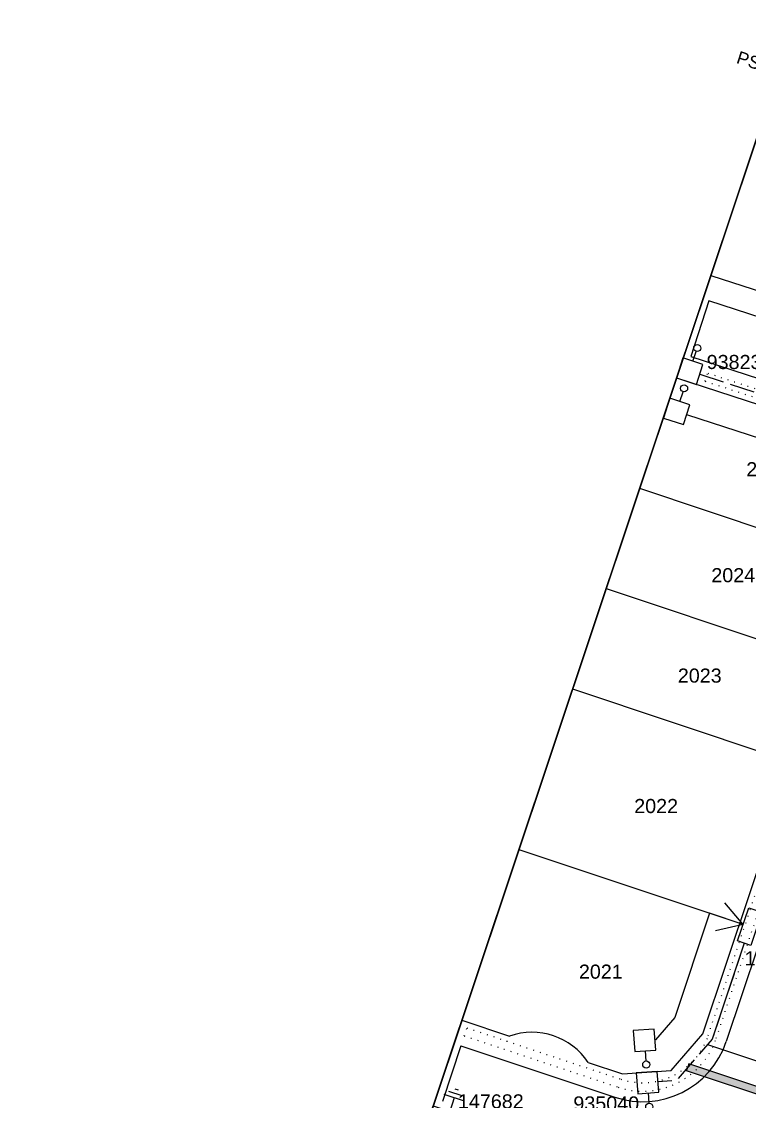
# Model space of a CAD drawing. Header units: metres. Extents: x 305482 to 305978, y 6275861 to 6276842.
# Drawn here: x 305482.3 to 305585.5, y 6276051.7 to 6276204.8 of the extents above; entities that cross this region are included whole.
import ezdxf
from ezdxf.enums import TextEntityAlignment as Align

# ---------------------------------------------------------------- set-up
doc = ezdxf.new("R2010")
doc.units = ezdxf.units.M
doc.header["$LTSCALE"] = 0.7
for name, pattern in [('Cable Exist OH', [1, 1, 0]), ('CENTERX2', [4, 2.5, -0.5, 0.5, -0.5]), ('DOT', [6.35, 0, -6.35]), ('IE Trench LV', [6.5, 5, -1.5])]:
    doc.linetypes.add(name, pattern=pattern)
doc.layers.get('0').update_dxf_attribs({"color": 6})
for name, color, linetype in [('_User Miscellaneous11', 7, 'Continuous'), ('_User Miscellaneous3', 11, 'Continuous'), ('_User Miscellaneous4', 7, 'Continuous'), ('_User Miscellaneous7', 150, 'Continuous'), ('_User Miscellaneous8', 7, 'Continuous'), ('Cadastre Developer_SP_NEW', 4, 'Continuous'), ('Cadastre Land Parcels_SP_EXT', 4, 'Continuous'), ('Cadastre Roads_SP_NEW', 8, 'Continuous'), ('Duct_SP_NEW', 2, 'Continuous'), ('Equip_HV_NEW', 1, 'Continuous'), ('Equip_LV_NEW', 5, 'Continuous'), ('Mains_LV_NEW_R6', 2, 'Continuous'), ('Mains_LV_NEW_T84', 2, 'Continuous'), ('Services_SP_NEW_UG', 2, 'Continuous'), ('SupportsUG_SP_LV_NEW', 2, 'Continuous'), ('SupportsUG_SP_LV_SL_NEW', 2, 'Continuous'), ('Trench_SP_NEW', 2, 'Continuous')]:
    doc.layers.add(name, color=color, linetype=linetype)
doc.layers.add('_User Miscellaneous5', color=7, linetype='Continuous', lineweight=35)
doc.layers.add('_User Notes', color=7, linetype='Continuous', plot=False)
doc.styles.add('ARIAL', font='arial.ttf', dxfattribs={"height": 2})
doc.styles.add('POLE_LABEL', font='arial.ttf')
doc.styles.add('SL_LABEL', font='arial.ttf')
doc.styles.get("Standard").update_dxf_attribs({"font": 'arial.ttf'})
doc.styles.add('style1', font='iso3098b.shx')
doc.linetypes.add('Cable New UG', pattern='A,8,-1,["x",style1,S=3.5,R=0,X=0.35,Y=-1],-3.5', length=12.5)
doc.linetypes.add('Cable Z', pattern='A,8,-1,["Z",Standard,S=2.5,R=0,X=0.35,Y=-1.25],-3.5', length=12.5)

# ---------------------------------------------------------------- blocks, each defined once
blk = doc.blocks.new('*U65')
at = {"lineweight": -3}
blk.add_lwpolyline([(-2.47, 2.49), (2.48, 2.49), (2.48, 0.51), (-2.47, 0.51)], close=True, dxfattribs=at)
for tag, flags, p in [('STREET_CODE', 9, (1.5, 3.5)), ('OWNED_BY', 9, (1.5, 3.3)), ('OPERATED_BY', 9, (1.5, 3.1)), ('STATE', 9, (1.5, 2.7)), ('SUPPORT_TYPE', 9, (1.5, 2.5)), ('SUBURB', 9, (1.5, 1.7)), ('STREETNAME', 9, (1.5, 1.5)), ('MAINTAINED_BY', 9, (1.5, 2.9)), ('USAGE', 9, (1.5, 2.3)), ('LEGEND', 9, (1.5, 2.1)), ('PARENT', 9, (1.5, 1.9)), ('Z', 1, (1.5, 0.9)), ('LOCATION', 9, (1.5, 1.3)), ('NOTES', 9, (1.5, 1.1))]:
    blk.add_attdef(tag, text='', height=0.2, dxfattribs=dict(flags=flags)).set_placement(p, align=Align.MIDDLE_LEFT)
at = {"layer": '_User Miscellaneous4', "style": 'ARIAL', "flags": 8}
blk.add_attdef('ASSET_NUM', text='', height=2, dxfattribs=at).set_placement((2, 5.5), align=Align.MIDDLE_LEFT)
blk = doc.blocks.new('*U52')
at = {"lineweight": -3}
blk.add_lwpolyline([(-2.48, 2.49), (2.47, 2.49), (2.47, 0.51), (-2.48, 0.51)], close=True, dxfattribs=at)
for tag, flags, p in [('STREET_CODE', 9, (1.5, 3.5)), ('OWNED_BY', 9, (1.5, 3.3)), ('OPERATED_BY', 9, (1.5, 3.1)), ('STATE', 9, (1.5, 2.7)), ('SUPPORT_TYPE', 9, (1.5, 2.5)), ('SUBURB', 9, (1.5, 1.7)), ('STREETNAME', 9, (1.5, 1.5)), ('MAINTAINED_BY', 9, (1.5, 2.9)), ('USAGE', 9, (1.5, 2.3)), ('LEGEND', 9, (1.5, 2.1)), ('PARENT', 9, (1.5, 1.9)), ('Z', 1, (1.5, 0.9)), ('LOCATION', 9, (1.5, 1.3)), ('NOTES', 9, (1.5, 1.1))]:
    blk.add_attdef(tag, text='', height=0.2, dxfattribs=dict(flags=flags)).set_placement(p, align=Align.MIDDLE_LEFT)
at = {"layer": '_User Miscellaneous4', "style": 'ARIAL', "flags": 8}
blk.add_attdef('ASSET_NUM', text='', height=2, dxfattribs=at).set_placement((2, 5.5), align=Align.MIDDLE_LEFT)
blk = doc.blocks.new('A$C1B2C29DD')
at = {"layer": 'Services_SP_NEW_UG', "color": 2, "flags": 128}
for points in [[(0, 0), (-2.1, 3.44)], [(0, 0), (2.1, 3.44)]]:
    blk.add_lwpolyline(points, dxfattribs=at)
blk = doc.blocks.new('*U158')
at = {"layer": '_User Miscellaneous7', "lineweight": -3}
blk.add_lwpolyline([(-1.49, -6), (1.49, -6), (1.49, -3.03), (-1.49, -3.03)], close=True, dxfattribs=at)
blk.add_lwpolyline([(0, -3.03), (0, -1.58)], dxfattribs=at)
blk.add_circle((0, -1.08), 0.5, dxfattribs=at)
at = {"layer": '_User Miscellaneous8', "color": 2, "lineweight": -3}
blk.add_lwpolyline([(-1.49, 0), (1.49, 0), (1.49, 2.97), (-1.49, 2.97)], close=True, dxfattribs=at)
at = {"style": 'POLE_LABEL', "flags": 9}
blk.add_attdef('STRUCTURE_PLANT_NUMBER', text='', height=0.2, dxfattribs=at).set_placement((1.64, 1.73), align=Align.MIDDLE_LEFT)
for tag, flags, p in [('STREET_CODE', 9, (1.64, 1.49)), ('OWNED_BY', 9, (1.64, 1.09)), ('OPERATED_BY', 9, (1.64, 0.89)), ('STATE', 9, (1.64, 0.49)), ('COLUMN_TYPE', 9, (1.64, 1.29)), ('MAINTAINED_BY', 9, (1.64, 0.69)), ('USAGE', 9, (1.64, 0.29)), ('LEGEND', 9, (1.64, 0.09)), ('SUBURB', 9, (1.64, -0.31)), ('STREETNAME', 9, (1.64, -0.51)), ('Z', 1, (1.64, -1.31)), ('PARENT', 9, (1.64, -0.11)), ('LOCATION', 9, (1.64, -0.71)), ('NOTES', 9, (1.64, -0.91)), ('LABEL_ALIGNMENT', 9, (1.64, -1.11))]:
    blk.add_attdef(tag, text='', height=0.2, dxfattribs=dict(flags=flags)).set_placement(p, align=Align.MIDDLE_LEFT)
at = {"layer": '_User Miscellaneous5', "style": 'ARIAL', "flags": 8}
blk.add_attdef('ASSET_NUM', text='', height=2, dxfattribs=at).set_placement((2, 3.49), align=Align.MIDDLE_LEFT)
blk = doc.blocks.new('*U107')
at = {"layer": '_User Miscellaneous8', "color": 2}
blk.add_line((0, 0), (0, 1.45), dxfattribs=at)
blk.add_circle((0, 1.95), 0.5, dxfattribs=at)
for tag, p, flags in [('Z', (0, 0), 1), ('OPERATED_BY', (0, -9.61), 9)]:
    blk.add_attdef(tag, p, '', height=0.2, dxfattribs=dict(flags=flags))
at = {"style": 'SL_LABEL', "flags": 9}
blk.add_attdef('STREET_CODE', text='', height=0.2, dxfattribs=at).set_placement((0, -0.2), align=Align.MIDDLE_LEFT)
at = {"flags": 9}
for tag, p in [('CONSTRUCTED_VOLTAGE', (0, -0.4)), ('CONTROL_TYPE', (0, -0.6)), ('OPERATING_VOLTAGE', (0, -1.4)), ('ORIENTATION', (0, -1.6)), ('LANTERN_PURPOSE', (0, -0.8)), ('LANTERN_TYPE', (0, -1)), ('NO_PHASES', (0, -1.2)), ('OWNED_BY', (0, -1.8)), ('STATE', (0, -2)), ('CEXIST', (0, -2.4)), ('CNEW', (0, -2.6)), ('CNUMBER', (0, -2.8)), ('CREMOVE', (0, -3)), ('USAGE', (0, -2.2)), ('CREPLACE', (0, -3.2)), ('LKINGHEIGHT', (0, -3.4)), ('LBRACKET', (0, -3.6)), ('LBRACKETVOCAB', (0, -3.8)), ('LCATEGORY', (0, -4)), ('LCHARGE1', (0, -4.2)), ('LCHARGE1PERCENT', (0, -4.4)), ('LCHARGE2', (0, -4.6)), ('LCHARGE2PERCENT', (0, -4.8)), ('LCHARGE3', (0, -5)), ('LCHARGE3PERCENT', (0, -5.2)), ('LEXIST', (0, -5.4)), ('LLAMP', (0, -5.6)), ('LLAMPVOCAB', (0, -5.8)), ('LMAST', (0, -6)), ('LMASTVOCAB', (0, -6.2)), ('LNEW', (0, -6.4)), ('LANTNUMBER', (0, -6.6)), ('LOUTREACH', (0, -7)), ('LOUTREACHVOCAB', (0, -7.2)), ('LRATECODE', (0, -7.4)), ('LREMOVE', (0, -7.6)), ('SUBURB', (0, -8.6)), ('STREETNAME', (0, -8.8)), ('LREPLACE', (0, -7.8)), ('LTYPE', (0, -8)), ('LTYPEVOCAB', (0, -8.2)), ('LEGEND', (0, -8.4)), ('LOCATION', (0, -9)), ('NOTES', (0, -9.2)), ('MAINTAINED_BY', (0, -9.86))]:
    blk.add_attdef(tag, text='', height=0.2, dxfattribs=at).set_placement(p, align=Align.MIDDLE_LEFT)
at = {"layer": '_User Notes', "style": 'SL_LABEL', "flags": 8}
blk.add_attdef('ASSET_NUM', text='', height=2.5, dxfattribs=at).set_placement((2, 2), align=Align.MIDDLE_LEFT)
at = {"layer": '_User Notes', "flags": 8}
blk.add_attdef('LNUMBER', text='', height=2.5, dxfattribs=at).set_placement((1.2, -2.8), align=Align.MIDDLE_LEFT)
blk = doc.blocks.new('*U85')
for p, q in [((-1.6, 0), (-1.6, 53.52)), ((-1.6, 53.52), (-0.8, 53.52)), ((0, 53.52), (-0.8, 53.52)), ((0, 0), (0, 53.52)), ((-1.6, 0), (-0.8, 0)), ((0, 0), (-0.8, 0))]:
    blk.add_line(p, q)
at = {"style": 'ARIAL'}
blk.add_attdef('SWG_TYPE', text='', height=1.8, rotation=90, dxfattribs=at).set_placement((-0.8, 54.26), align=Align.MIDDLE_LEFT)
blk.add_attdef('SUB_TYPE', text='', height=1.8, rotation=90, dxfattribs=at).set_placement((-0.8, -0.76), align=Align.MIDDLE_RIGHT)
blk = doc.blocks.new('Earth')
for p, q in [((0, -2.04), (0, 0)), ((-1.5, -2.04), (1.5, -2.04)), ((-1, -2.64), (1, -2.64)), ((-0.25, -3.24), (0.25, -3.24))]:
    blk.add_line(p, q)

msp = doc.modelspace()

# ---------------------------------------------------------------- hatches: boundary and pattern name
at = {"layer": '_User Miscellaneous11'}
h = msp.add_hatch(color=256, dxfattribs=at)
h.dxf.hatch_style = 1
h.paths.add_polyline_path([(305576.91, 6276057.08), (305576.58, 6276056.09), (305589.23, 6276051.86), (305589.56, 6276052.85)])

# ---------------------------------------------------------------- linework, layer by layer
at = {"layer": '_User Miscellaneous3', "color": 3, "linetype": 'DOT', "ltscale": 0.2}
for p, q in [((305579.21, 6276153.85), (305579.58, 6276154.99)), ((305579.58, 6276154.99), (305603.33, 6276147.27)), ((305579.21, 6276153.85), (305602.95, 6276146.13)), ((305545.08, 6276061.04), (305545.46, 6276062.18)), ((305545.46, 6276062.18), (305567.25, 6276054.9)), ((305545.08, 6276061.04), (305566.87, 6276053.77))]:
    msp.add_line(p, q, dxfattribs=at)
for radius in [11, 9.8]:
    msp.add_arc((305570.36, 6276064.2), radius, 251.5283, 341.5283, dxfattribs=at)
at = {"layer": 'Cadastre Developer_SP_NEW'}
for p, q in [((305600.28, 6276229.54), (305580, 6276168.83)), ((305580, 6276168.83), (305679.9, 6276136.38)), ((305575.16, 6276154.32), (305544.74, 6276063.27)), ((305575.16, 6276154.32), (305602.71, 6276145.37)), ((305578.89, 6276061.35), (305605.27, 6276140.3)), ((305552.82, 6276087.45), (305584.12, 6276077)), ((305544.74, 6276063.27), (305551.49, 6276061.01)), ((305574.38, 6276056.15), (305578.89, 6276061.35)), ((305562.65, 6276057.28), (305567.5, 6276055.66)), ((305567.5, 6276055.66), (305574.38, 6276056.15))]:
    msp.add_line(p, q, dxfattribs=at)
msp.add_arc((305554.65, 6276051.89), 9.65, 33.9712, 109.0854, dxfattribs=at)
at = {"layer": 'Cadastre Land Parcels_SP_EXT', "linetype": 'Continuous'}
for points in [[(305482.35, 6275956.56), (305495.55, 6275963.35), (305509.72, 6275958.48), (305611.04, 6276261.75), (305709.76, 6276557.25), (305709.76, 6276557.25)], [(305583.88, 6275932.8), (305618.47, 6275920.9), (305662.91, 6275905.6), (305859.83, 6276505.62), (305709.76, 6276557.25), (305611.04, 6276261.75), (305510.04, 6275959.42)]]:
    msp.add_lwpolyline(points, dxfattribs=at)
at = {"layer": 'Cadastre Roads_SP_NEW'}
for p, q in [((305579.75, 6276165.23), (305577.19, 6276157.34)), ((305577.19, 6276157.34), (305603.79, 6276148.7)), ((305608.58, 6276139.19), (305582.21, 6276060.24)), ((305544.61, 6276059.62), (305541.98, 6276051.75)), ((305544.61, 6276059.62), (305566.4, 6276052.34))]:
    msp.add_line(p, q, dxfattribs=at)
at = {"layer": 'Cadastre Roads_SP_NEW', "flags": 128}
msp.add_lwpolyline([(305688.16, 6276138.36, -0.431692), (305678.58, 6276133.12), (305579.75, 6276165.23)], format="xyb", dxfattribs=at)
at = {"layer": 'Cadastre Roads_SP_NEW'}
msp.add_arc((305570.36, 6276064.2), 12.5, 251.5283, 341.5283, dxfattribs=at)
at = {"layer": 'Duct_SP_NEW'}
for p, q in [((305576.58, 6276056.09), (305576.74, 6276056.58)), ((305589.23, 6276051.86), (305576.58, 6276056.09)), ((305576.91, 6276057.08), (305576.74, 6276056.58)), ((305589.56, 6276052.85), (305576.91, 6276057.08))]:
    msp.add_line(p, q, dxfattribs=at)
at = {"layer": 'Mains_LV_NEW_R6', "color": 2, "linetype": 'Cable Z', "ltscale": 0.9}
msp.add_line((305576.59, 6276149.12), (305599.53, 6276141.67), dxfattribs=at)
at = {"layer": 'Mains_LV_NEW_R6', "color": 2, "linetype": 'Cable Z', "ltscale": 0.9, "flags": 128}
msp.add_lwpolyline([(305584.6, 6276076.84), (305579.85, 6276078.42), (305574.91, 6276063.62), (305572.2, 6276060.5), (305572.11, 6276060.5)], dxfattribs=at)
at = {"layer": 'Mains_LV_NEW_T84', "color": 2, "linetype": 'Cable New UG', "flags": 128}
msp.add_lwpolyline([(305584.76, 6276074.17), (305580.22, 6276060.59), (305579.56, 6276059.83), (305591.59, 6276055.81), (305591.12, 6276054.39)], dxfattribs=at)
at = {"layer": 'Trench_SP_NEW', "linetype": 'IE Trench LV'}
msp.add_line((305578.45, 6276154.83), (305599.41, 6276148.02), dxfattribs=at)
at = {"layer": 'Trench_SP_NEW', "linetype": 'IE Trench LV', "flags": 128}
msp.add_lwpolyline([(305584.76, 6276074.17), (305580.22, 6276060.59), (305575.1, 6276054.69), (305572.53, 6276054.51)], dxfattribs=at)

# ---------------------------------------------------------------- block references
at = {"layer": 'Equip_HV_NEW', "linetype": 'CENTERX2', "rotation": 251.9998629881632}
msp.add_blockref('*U85', (305587.46, 6276197.81), dxfattribs=at).add_auto_attribs({'SUB_TYPE': 'PS', 'SWG_TYPE': "8DJH - 'RTRR-C'"})
at = {"layer": 'Equip_LV_NEW', "linetype": 'Cable Exist OH', "lineweight": 0, "rotation": 161.528283955839}
msp.add_blockref('Earth', (305543.02, 6276050.33), dxfattribs=at)
at = {"layer": 'Services_SP_NEW_UG', "color": 2, "rotation": 71.52828399002676}
msp.add_blockref('A$C1B2C29DD', (305584.6, 6276076.84), dxfattribs=at)
at = {"layer": 'SupportsUG_SP_LV_NEW'}
ref = msp.add_blockref('*U52', (305584.12, 6276077), dxfattribs=dict(at, rotation=251.5282839749777))
ref.add_attrib('ASSET_NUM_001', '147675', (305584.8, 6276071.02), dxfattribs={"layer": '_User Miscellaneous4', "height": 2, "style": 'ARIAL'})
ref = msp.add_blockref('*U65', (305542.23, 6276047.97), dxfattribs=dict(at, rotation=341.5693828203668))
ref.add_attrib('ASSET_NUM_001', '147682', (305544.18, 6276050.75), dxfattribs={"layer": '_User Miscellaneous4', "height": 2, "style": 'ARIAL'})
at = {"layer": 'SupportsUG_SP_LV_SL_NEW', "ltscale": 0.5}
for p, rotation in [((305577.49, 6276156.69), 341.9998629727855), ((305571.15, 6276052.94), 184.0282839696877)]:
    msp.add_blockref('*U107', p, dxfattribs=dict(at, rotation=rotation))
ref = msp.add_blockref('*U158', (305576.57, 6276153.86), dxfattribs=dict(at, rotation=341.9998629727855))
ref.add_attrib('ASSET_NUM_001', '938236', (305579.43, 6276155.57), dxfattribs={"layer": '_User Miscellaneous5', "height": 2, "style": 'ARIAL'})
ref = msp.add_blockref('*U158', (305570.94, 6276055.9), dxfattribs=dict(at, rotation=184.0282839696877))
ref.add_attrib('ASSET_NUM_001', '935040', (305560.54, 6276050.46), dxfattribs={"layer": '_User Miscellaneous5', "height": 2, "style": 'ARIAL'})

# ---------------------------------------------------------------- next in the draw order: texts
at = {"layer": 'Cadastre Developer_SP_NEW', "char_height": 2, "attachment_point": 5, "style": 'ARIAL', "bg_fill": 3, "box_fill_scale": 1.1, "bg_fill_color": 256, "bg_fill_transparency": 0}
for s, insert in [('2025', (305588.15, 6276141.35)), ('2024', (305583.2, 6276126.33)), ('2023', (305578.45, 6276112.1)), ('2022', (305572.27, 6276093.61)), ('2021', (305564.43, 6276070.13))]:
    msp.add_mtext(s, dxfattribs=dict(at, insert=insert))

# ---------------------------------------------------------------- next in the draw order: linework, layer by layer
at = {"layer": '_User Miscellaneous3', "color": 3, "linetype": 'DOT', "ltscale": 0.2}
for p, q in [((305579.65, 6276061.09), (305606.02, 6276140.04)), ((305580.79, 6276060.71), (305607.03, 6276139.28))]:
    msp.add_line(p, q, dxfattribs=at)
at = {"layer": 'Cadastre Developer_SP_NEW'}
for p, q in [((305569.93, 6276138.67), (305601.23, 6276128.21)), ((305565.18, 6276124.44), (305596.48, 6276113.99)), ((305560.42, 6276110.22), (305591.72, 6276099.76))]:
    msp.add_line(p, q, dxfattribs=at)

doc.saveas('drawing.dxf')
